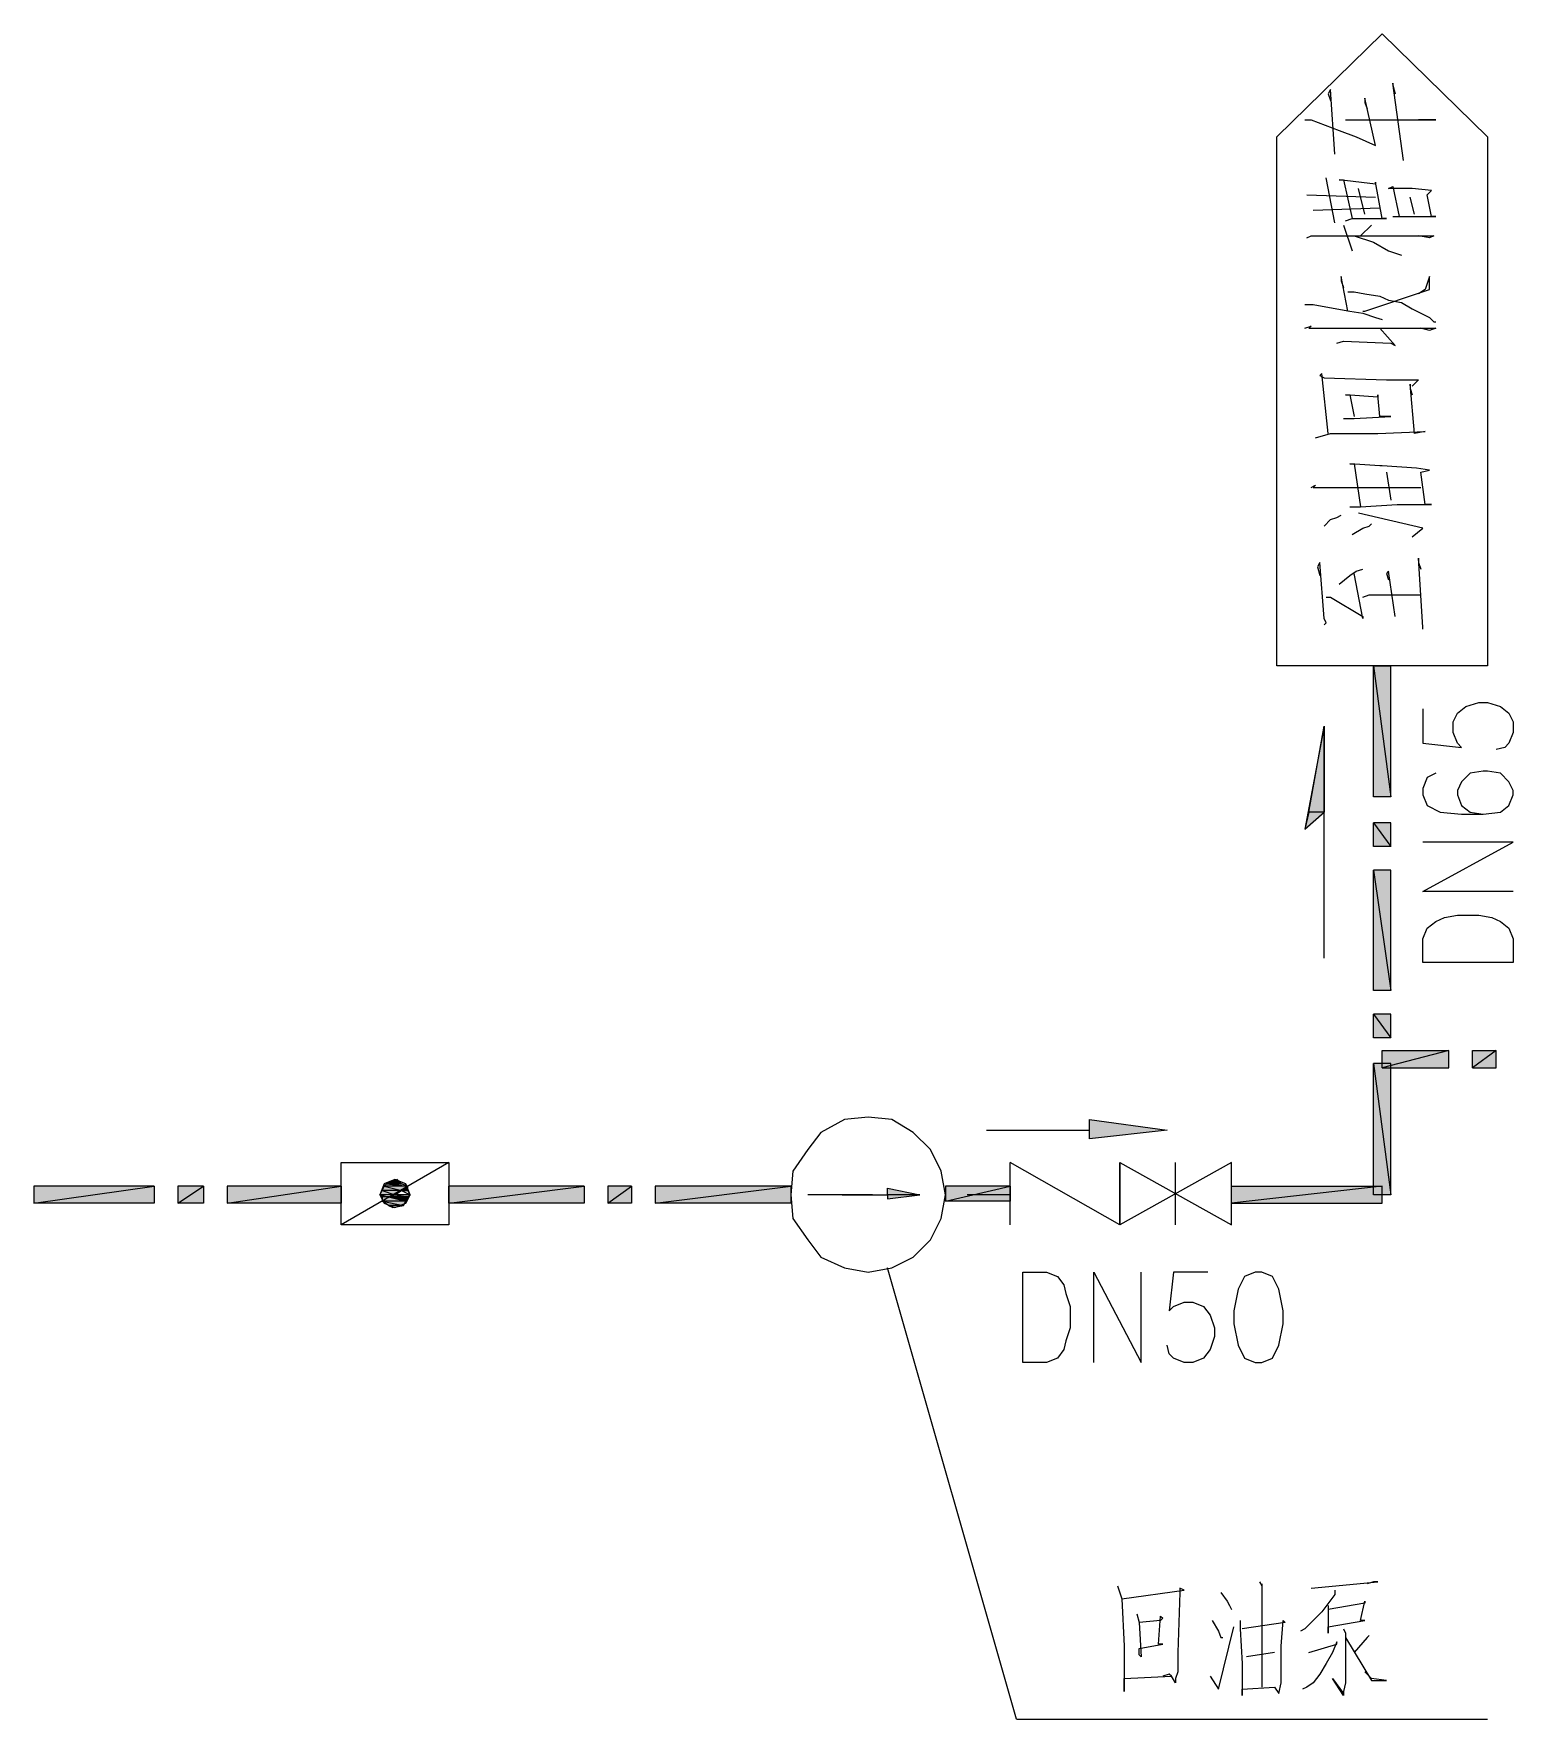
# Model space of a CAD drawing. Extents: x 2439 to 2860, y 496 to 788.
# Drawn here: x 2760.4 to 2808.4, y 684.6 to 739.3 of the extents above; entities that cross this region are included whole.
import ezdxf

# ---------------------------------------------------------------- set-up
doc = ezdxf.new("R2010")
doc.units = 0
doc.header["$LTSCALE"] = 15
doc.header["$MEASUREMENT"] = 0
doc.layers.get('0').update_dxf_attribs({"linetype": 'CONTINUOUS'})

msp = doc.modelspace()

# ---------------------------------------------------------------- hatches: boundary and pattern name
h = msp.add_hatch(color=0)
edge = h.paths.add_edge_path(flags=0)
edge.add_spline(control_points=[(2803.903, 714.533), (2803.903, 714.533), (2804.462, 714.533), (2804.462, 714.533), (2804.462, 714.533), (2803.903, 718.794), (2803.903, 718.794), (2803.903, 718.794), (2803.903, 714.533), (2803.903, 714.533)], knot_values=[0, 0, 0, 0, 1, 1, 1, 2, 2, 2, 3, 3, 3, 3], degree=3, periodic=0)
edge = h.paths.add_edge_path(flags=0)
edge.add_spline(control_points=[(2804.462, 714.533), (2804.462, 714.533), (2803.903, 718.794), (2803.903, 718.794), (2803.903, 718.794), (2804.462, 718.794), (2804.462, 718.794), (2804.462, 718.794), (2804.462, 714.533), (2804.462, 714.533)], knot_values=[0, 0, 0, 0, 1, 1, 1, 2, 2, 2, 3, 3, 3, 3], degree=3, periodic=0)
h = msp.add_hatch(color=0)
edge = h.paths.add_edge_path(flags=0)
edge.add_spline(control_points=[(2802.297, 716.838), (2802.297, 716.838), (2801.808, 714.044), (2801.808, 714.044), (2801.808, 714.044), (2802.297, 714.044), (2802.297, 714.044), (2802.297, 714.044), (2802.297, 716.838), (2802.297, 716.838)], knot_values=[0, 0, 0, 0, 1, 1, 1, 2, 2, 2, 3, 3, 3, 3], degree=3, periodic=0)
edge = h.paths.add_edge_path(flags=0)
edge.add_spline(control_points=[(2801.808, 714.044), (2801.808, 714.044), (2802.297, 714.044), (2802.297, 714.044), (2802.297, 714.044), (2801.668, 713.485), (2801.668, 713.485), (2801.668, 713.485), (2801.808, 714.044), (2801.808, 714.044)], knot_values=[0, 0, 0, 0, 1, 1, 1, 2, 2, 2, 3, 3, 3, 3], degree=3, periodic=0)
h = msp.add_hatch(color=0)
edge = h.paths.add_edge_path(flags=0)
edge.add_spline(control_points=[(2803.903, 712.926), (2803.903, 712.926), (2804.462, 712.926), (2804.462, 712.926), (2804.462, 712.926), (2803.903, 713.695), (2803.903, 713.695), (2803.903, 713.695), (2803.903, 712.926), (2803.903, 712.926)], knot_values=[0, 0, 0, 0, 1, 1, 1, 2, 2, 2, 3, 3, 3, 3], degree=3, periodic=0)
edge = h.paths.add_edge_path(flags=0)
edge.add_spline(control_points=[(2804.462, 712.926), (2804.462, 712.926), (2803.903, 713.695), (2803.903, 713.695), (2803.903, 713.695), (2804.462, 713.695), (2804.462, 713.695), (2804.462, 713.695), (2804.462, 712.926), (2804.462, 712.926)], knot_values=[0, 0, 0, 0, 1, 1, 1, 2, 2, 2, 3, 3, 3, 3], degree=3, periodic=0)
h = msp.add_hatch(color=0)
edge = h.paths.add_edge_path(flags=0)
edge.add_spline(control_points=[(2803.903, 708.247), (2803.903, 708.247), (2804.462, 708.247), (2804.462, 708.247), (2804.462, 708.247), (2803.903, 712.158), (2803.903, 712.158), (2803.903, 712.158), (2803.903, 708.247), (2803.903, 708.247)], knot_values=[0, 0, 0, 0, 1, 1, 1, 2, 2, 2, 3, 3, 3, 3], degree=3, periodic=0)
edge = h.paths.add_edge_path(flags=0)
edge.add_spline(control_points=[(2804.462, 708.247), (2804.462, 708.247), (2803.903, 712.158), (2803.903, 712.158), (2803.903, 712.158), (2804.462, 712.158), (2804.462, 712.158), (2804.462, 712.158), (2804.462, 708.247), (2804.462, 708.247)], knot_values=[0, 0, 0, 0, 1, 1, 1, 2, 2, 2, 3, 3, 3, 3], degree=3, periodic=0)
h = msp.add_hatch(color=0)
edge = h.paths.add_edge_path(flags=0)
edge.add_spline(control_points=[(2803.903, 706.71), (2803.903, 706.71), (2804.462, 706.71), (2804.462, 706.71), (2804.462, 706.71), (2803.903, 707.478), (2803.903, 707.478), (2803.903, 707.478), (2803.903, 706.71), (2803.903, 706.71)], knot_values=[0, 0, 0, 0, 1, 1, 1, 2, 2, 2, 3, 3, 3, 3], degree=3, periodic=0)
edge = h.paths.add_edge_path(flags=0)
edge.add_spline(control_points=[(2804.462, 706.71), (2804.462, 706.71), (2803.903, 707.478), (2803.903, 707.478), (2803.903, 707.478), (2804.462, 707.478), (2804.462, 707.478), (2804.462, 707.478), (2804.462, 706.71), (2804.462, 706.71)], knot_values=[0, 0, 0, 0, 1, 1, 1, 2, 2, 2, 3, 3, 3, 3], degree=3, periodic=0)
h = msp.add_hatch(color=0)
edge = h.paths.add_edge_path(flags=0)
edge.add_spline(control_points=[(2804.183, 706.291), (2804.183, 706.291), (2804.183, 705.732), (2804.183, 705.732), (2804.183, 705.732), (2806.348, 706.291), (2806.348, 706.291), (2806.348, 706.291), (2804.183, 706.291), (2804.183, 706.291)], knot_values=[0, 0, 0, 0, 1, 1, 1, 2, 2, 2, 3, 3, 3, 3], degree=3, periodic=0)
edge = h.paths.add_edge_path(flags=0)
edge.add_spline(control_points=[(2804.183, 705.732), (2804.183, 705.732), (2806.348, 706.291), (2806.348, 706.291), (2806.348, 706.291), (2806.348, 705.732), (2806.348, 705.732), (2806.348, 705.732), (2804.183, 705.732), (2804.183, 705.732)], knot_values=[0, 0, 0, 0, 1, 1, 1, 2, 2, 2, 3, 3, 3, 3], degree=3, periodic=0)
h = msp.add_hatch(color=0)
edge = h.paths.add_edge_path(flags=0)
edge.add_spline(control_points=[(2807.116, 706.291), (2807.116, 706.291), (2807.116, 705.732), (2807.116, 705.732), (2807.116, 705.732), (2807.885, 706.291), (2807.885, 706.291), (2807.885, 706.291), (2807.116, 706.291), (2807.116, 706.291)], knot_values=[0, 0, 0, 0, 1, 1, 1, 2, 2, 2, 3, 3, 3, 3], degree=3, periodic=0)
edge = h.paths.add_edge_path(flags=0)
edge.add_spline(control_points=[(2807.116, 705.732), (2807.116, 705.732), (2807.885, 706.291), (2807.885, 706.291), (2807.885, 706.291), (2807.885, 705.732), (2807.885, 705.732), (2807.885, 705.732), (2807.116, 705.732), (2807.116, 705.732)], knot_values=[0, 0, 0, 0, 1, 1, 1, 2, 2, 2, 3, 3, 3, 3], degree=3, periodic=0)
h = msp.add_hatch(color=0)
edge = h.paths.add_edge_path(flags=0)
edge.add_spline(control_points=[(2803.903, 701.611), (2803.903, 701.611), (2804.462, 701.611), (2804.462, 701.611), (2804.462, 701.611), (2803.903, 705.872), (2803.903, 705.872), (2803.903, 705.872), (2803.903, 701.611), (2803.903, 701.611)], knot_values=[0, 0, 0, 0, 1, 1, 1, 2, 2, 2, 3, 3, 3, 3], degree=3, periodic=0)
edge = h.paths.add_edge_path(flags=0)
edge.add_spline(control_points=[(2804.462, 701.611), (2804.462, 701.611), (2803.903, 705.872), (2803.903, 705.872), (2803.903, 705.872), (2804.462, 705.872), (2804.462, 705.872), (2804.462, 705.872), (2804.462, 701.611), (2804.462, 701.611)], knot_values=[0, 0, 0, 0, 1, 1, 1, 2, 2, 2, 3, 3, 3, 3], degree=3, periodic=0)
h = msp.add_hatch(color=0)
h.dxf.hatch_style = 2
h.paths.add_polyline_path([(2794.683, 704.056), (2797.198, 703.706), (2794.683, 703.427)])
h = msp.add_hatch(color=0)
h.dxf.hatch_style = 2
h.paths.add_polyline_path([(2772.191, 702.1), (2771.842, 701.96), (2772.331, 701.96)])
h = msp.add_hatch(color=0)
edge = h.paths.add_edge_path(flags=0)
edge.add_spline(control_points=[(2764.298, 701.331), (2764.298, 701.331), (2764.298, 701.89), (2764.298, 701.89), (2764.298, 701.89), (2760.387, 701.331), (2760.387, 701.331), (2760.387, 701.331), (2764.298, 701.331), (2764.298, 701.331)], knot_values=[0, 0, 0, 0, 1, 1, 1, 2, 2, 2, 3, 3, 3, 3], degree=3, periodic=0)
edge = h.paths.add_edge_path(flags=0)
edge.add_spline(control_points=[(2764.298, 701.89), (2764.298, 701.89), (2760.387, 701.331), (2760.387, 701.331), (2760.387, 701.331), (2760.387, 701.89), (2760.387, 701.89), (2760.387, 701.89), (2764.298, 701.89), (2764.298, 701.89)], knot_values=[0, 0, 0, 0, 1, 1, 1, 2, 2, 2, 3, 3, 3, 3], degree=3, periodic=0)
h = msp.add_hatch(color=0)
edge = h.paths.add_edge_path(flags=0)
edge.add_spline(control_points=[(2765.905, 701.331), (2765.905, 701.331), (2765.905, 701.89), (2765.905, 701.89), (2765.905, 701.89), (2765.067, 701.331), (2765.067, 701.331), (2765.067, 701.331), (2765.905, 701.331), (2765.905, 701.331)], knot_values=[0, 0, 0, 0, 1, 1, 1, 2, 2, 2, 3, 3, 3, 3], degree=3, periodic=0)
edge = h.paths.add_edge_path(flags=0)
edge.add_spline(control_points=[(2765.905, 701.89), (2765.905, 701.89), (2765.067, 701.331), (2765.067, 701.331), (2765.067, 701.331), (2765.067, 701.89), (2765.067, 701.89), (2765.067, 701.89), (2765.905, 701.89), (2765.905, 701.89)], knot_values=[0, 0, 0, 0, 1, 1, 1, 2, 2, 2, 3, 3, 3, 3], degree=3, periodic=0)
h = msp.add_hatch(color=0)
edge = h.paths.add_edge_path(flags=0)
edge.add_spline(control_points=[(2770.375, 701.331), (2770.375, 701.331), (2770.375, 701.89), (2770.375, 701.89), (2770.375, 701.89), (2766.673, 701.331), (2766.673, 701.331), (2766.673, 701.331), (2770.375, 701.331), (2770.375, 701.331)], knot_values=[0, 0, 0, 0, 1, 1, 1, 2, 2, 2, 3, 3, 3, 3], degree=3, periodic=0)
edge = h.paths.add_edge_path(flags=0)
edge.add_spline(control_points=[(2770.375, 701.89), (2770.375, 701.89), (2766.673, 701.331), (2766.673, 701.331), (2766.673, 701.331), (2766.673, 701.89), (2766.673, 701.89), (2766.673, 701.89), (2770.375, 701.89), (2770.375, 701.89)], knot_values=[0, 0, 0, 0, 1, 1, 1, 2, 2, 2, 3, 3, 3, 3], degree=3, periodic=0)
h = msp.add_hatch(color=0)
edge = h.paths.add_edge_path(flags=0)
edge.add_spline(control_points=[(2771.632, 701.611), (2771.632, 701.611), (2772.121, 701.611), (2772.121, 701.611), (2772.121, 701.611), (2771.702, 701.75), (2771.702, 701.75), (2771.702, 701.75), (2771.632, 701.611), (2771.632, 701.611)], knot_values=[0, 0, 0, 0, 1, 1, 1, 2, 2, 2, 3, 3, 3, 3], degree=3, periodic=0)
edge = h.paths.add_edge_path(flags=0)
edge.add_spline(control_points=[(2772.121, 701.611), (2772.121, 701.611), (2771.702, 701.75), (2771.702, 701.75), (2771.702, 701.75), (2772.331, 701.75), (2772.331, 701.75), (2772.331, 701.75), (2772.121, 701.611), (2772.121, 701.611)], knot_values=[0, 0, 0, 0, 1, 1, 1, 2, 2, 2, 3, 3, 3, 3], degree=3, periodic=0)
h = msp.add_hatch(color=0)
edge = h.paths.add_edge_path(flags=0)
edge.add_spline(control_points=[(2771.702, 701.75), (2771.702, 701.75), (2772.331, 701.75), (2772.331, 701.75), (2772.331, 701.75), (2771.772, 701.89), (2771.772, 701.89), (2771.772, 701.89), (2771.702, 701.75), (2771.702, 701.75)], knot_values=[0, 0, 0, 0, 1, 1, 1, 2, 2, 2, 3, 3, 3, 3], degree=3, periodic=0)
edge = h.paths.add_edge_path(flags=0)
edge.add_spline(control_points=[(2772.331, 701.75), (2772.331, 701.75), (2771.772, 701.89), (2771.772, 701.89), (2771.772, 701.89), (2772.541, 701.89), (2772.541, 701.89), (2772.541, 701.89), (2772.331, 701.75), (2772.331, 701.75)], knot_values=[0, 0, 0, 0, 1, 1, 1, 2, 2, 2, 3, 3, 3, 3], degree=3, periodic=0)
h = msp.add_hatch(color=0)
edge = h.paths.add_edge_path(flags=0)
edge.add_spline(control_points=[(2771.702, 701.541), (2771.702, 701.541), (2771.912, 701.541), (2771.912, 701.541), (2771.912, 701.541), (2771.702, 701.401), (2771.702, 701.401), (2771.702, 701.401), (2771.702, 701.541), (2771.702, 701.541)], knot_values=[0, 0, 0, 0, 1, 1, 1, 2, 2, 2, 3, 3, 3, 3], degree=3, periodic=0)
edge = h.paths.add_edge_path(flags=0)
edge.add_spline(control_points=[(2771.912, 701.541), (2771.912, 701.541), (2771.702, 701.401), (2771.702, 701.401), (2771.702, 701.401), (2772.471, 701.401), (2772.471, 701.401), (2772.471, 701.401), (2771.912, 701.541), (2771.912, 701.541)], knot_values=[0, 0, 0, 0, 1, 1, 1, 2, 2, 2, 3, 3, 3, 3], degree=3, periodic=0)
h = msp.add_hatch(color=0)
edge = h.paths.add_edge_path(flags=0)
edge.add_spline(control_points=[(2771.772, 701.89), (2771.772, 701.89), (2772.541, 701.89), (2772.541, 701.89), (2772.541, 701.89), (2771.842, 701.96), (2771.842, 701.96), (2771.842, 701.96), (2771.772, 701.89), (2771.772, 701.89)], knot_values=[0, 0, 0, 0, 1, 1, 1, 2, 2, 2, 3, 3, 3, 3], degree=3, periodic=0)
edge = h.paths.add_edge_path(flags=0)
edge.add_spline(control_points=[(2772.541, 701.89), (2772.541, 701.89), (2771.842, 701.96), (2771.842, 701.96), (2771.842, 701.96), (2772.331, 701.96), (2772.331, 701.96), (2772.331, 701.96), (2772.541, 701.89), (2772.541, 701.89)], knot_values=[0, 0, 0, 0, 1, 1, 1, 2, 2, 2, 3, 3, 3, 3], degree=3, periodic=0)
h = msp.add_hatch(color=0)
edge = h.paths.add_edge_path(flags=0)
edge.add_spline(control_points=[(2771.912, 701.541), (2771.912, 701.541), (2772.541, 701.541), (2772.541, 701.541), (2772.541, 701.541), (2772.121, 701.611), (2772.121, 701.611), (2772.121, 701.611), (2771.912, 701.541), (2771.912, 701.541)], knot_values=[0, 0, 0, 0, 1, 1, 1, 2, 2, 2, 3, 3, 3, 3], degree=3, periodic=0)
edge = h.paths.add_edge_path(flags=0)
edge.add_spline(control_points=[(2772.541, 701.541), (2772.541, 701.541), (2772.121, 701.611), (2772.121, 701.611), (2772.121, 701.611), (2772.61, 701.611), (2772.61, 701.611), (2772.61, 701.611), (2772.541, 701.541), (2772.541, 701.541)], knot_values=[0, 0, 0, 0, 1, 1, 1, 2, 2, 2, 3, 3, 3, 3], degree=3, periodic=0)
h = msp.add_hatch(color=0)
h.dxf.hatch_style = 2
h.paths.add_polyline_path([(2771.912, 701.541), (2772.541, 701.541), (2772.471, 701.401)])
h = msp.add_hatch(color=0)
h.dxf.hatch_style = 2
h.paths.add_polyline_path([(2772.541, 701.89), (2772.331, 701.75), (2772.541, 701.75)])
h = msp.add_hatch(color=0)
edge = h.paths.add_edge_path(flags=0)
edge.add_spline(control_points=[(2778.268, 701.331), (2778.268, 701.331), (2778.268, 701.89), (2778.268, 701.89), (2778.268, 701.89), (2773.868, 701.331), (2773.868, 701.331), (2773.868, 701.331), (2778.268, 701.331), (2778.268, 701.331)], knot_values=[0, 0, 0, 0, 1, 1, 1, 2, 2, 2, 3, 3, 3, 3], degree=3, periodic=0)
edge = h.paths.add_edge_path(flags=0)
edge.add_spline(control_points=[(2778.268, 701.89), (2778.268, 701.89), (2773.868, 701.331), (2773.868, 701.331), (2773.868, 701.331), (2773.868, 701.89), (2773.868, 701.89), (2773.868, 701.89), (2778.268, 701.89), (2778.268, 701.89)], knot_values=[0, 0, 0, 0, 1, 1, 1, 2, 2, 2, 3, 3, 3, 3], degree=3, periodic=0)
h = msp.add_hatch(color=0)
edge = h.paths.add_edge_path(flags=0)
edge.add_spline(control_points=[(2779.805, 701.331), (2779.805, 701.331), (2779.805, 701.89), (2779.805, 701.89), (2779.805, 701.89), (2779.037, 701.331), (2779.037, 701.331), (2779.037, 701.331), (2779.805, 701.331), (2779.805, 701.331)], knot_values=[0, 0, 0, 0, 1, 1, 1, 2, 2, 2, 3, 3, 3, 3], degree=3, periodic=0)
edge = h.paths.add_edge_path(flags=0)
edge.add_spline(control_points=[(2779.805, 701.89), (2779.805, 701.89), (2779.037, 701.331), (2779.037, 701.331), (2779.037, 701.331), (2779.037, 701.89), (2779.037, 701.89), (2779.037, 701.89), (2779.805, 701.89), (2779.805, 701.89)], knot_values=[0, 0, 0, 0, 1, 1, 1, 2, 2, 2, 3, 3, 3, 3], degree=3, periodic=0)
h = msp.add_hatch(color=0)
edge = h.paths.add_edge_path(flags=0)
edge.add_spline(control_points=[(2784.974, 701.331), (2784.974, 701.331), (2784.974, 701.89), (2784.974, 701.89), (2784.974, 701.89), (2780.573, 701.331), (2780.573, 701.331), (2780.573, 701.331), (2784.974, 701.331), (2784.974, 701.331)], knot_values=[0, 0, 0, 0, 1, 1, 1, 2, 2, 2, 3, 3, 3, 3], degree=3, periodic=0)
edge = h.paths.add_edge_path(flags=0)
edge.add_spline(control_points=[(2784.974, 701.89), (2784.974, 701.89), (2780.573, 701.331), (2780.573, 701.331), (2780.573, 701.331), (2780.573, 701.89), (2780.573, 701.89), (2780.573, 701.89), (2784.974, 701.89), (2784.974, 701.89)], knot_values=[0, 0, 0, 0, 1, 1, 1, 2, 2, 2, 3, 3, 3, 3], degree=3, periodic=0)
h = msp.add_hatch(color=0)
edge = h.paths.add_edge_path(flags=0)
edge.add_spline(control_points=[(2788.117, 701.82), (2788.117, 701.82), (2788.117, 701.611), (2788.117, 701.611), (2788.117, 701.611), (2789.165, 701.611), (2789.165, 701.611), (2789.165, 701.611), (2788.117, 701.82), (2788.117, 701.82)], knot_values=[0, 0, 0, 0, 1, 1, 1, 2, 2, 2, 3, 3, 3, 3], degree=3, periodic=0)
edge = h.paths.add_edge_path(flags=0)
edge.add_spline(control_points=[(2788.117, 701.611), (2788.117, 701.611), (2789.165, 701.611), (2789.165, 701.611), (2789.165, 701.611), (2788.117, 701.471), (2788.117, 701.471), (2788.117, 701.471), (2788.117, 701.611), (2788.117, 701.611)], knot_values=[0, 0, 0, 0, 1, 1, 1, 2, 2, 2, 3, 3, 3, 3], degree=3, periodic=0)
h = msp.add_hatch(color=0)
edge = h.paths.add_edge_path(flags=0)
edge.add_spline(control_points=[(2792.099, 701.401), (2792.099, 701.401), (2792.099, 701.89), (2792.099, 701.89), (2792.099, 701.89), (2790.003, 701.401), (2790.003, 701.401), (2790.003, 701.401), (2792.099, 701.401), (2792.099, 701.401)], knot_values=[0, 0, 0, 0, 1, 1, 1, 2, 2, 2, 3, 3, 3, 3], degree=3, periodic=0)
edge = h.paths.add_edge_path(flags=0)
edge.add_spline(control_points=[(2792.099, 701.89), (2792.099, 701.89), (2790.003, 701.401), (2790.003, 701.401), (2790.003, 701.401), (2790.003, 701.89), (2790.003, 701.89), (2790.003, 701.89), (2792.099, 701.89), (2792.099, 701.89)], knot_values=[0, 0, 0, 0, 1, 1, 1, 2, 2, 2, 3, 3, 3, 3], degree=3, periodic=0)
h = msp.add_hatch(color=0)
edge = h.paths.add_edge_path(flags=0)
edge.add_spline(control_points=[(2799.293, 701.89), (2799.293, 701.89), (2799.293, 701.331), (2799.293, 701.331), (2799.293, 701.331), (2804.183, 701.89), (2804.183, 701.89), (2804.183, 701.89), (2799.293, 701.89), (2799.293, 701.89)], knot_values=[0, 0, 0, 0, 1, 1, 1, 2, 2, 2, 3, 3, 3, 3], degree=3, periodic=0)
edge = h.paths.add_edge_path(flags=0)
edge.add_spline(control_points=[(2799.293, 701.331), (2799.293, 701.331), (2804.183, 701.89), (2804.183, 701.89), (2804.183, 701.89), (2804.183, 701.331), (2804.183, 701.331), (2804.183, 701.331), (2799.293, 701.331), (2799.293, 701.331)], knot_values=[0, 0, 0, 0, 1, 1, 1, 2, 2, 2, 3, 3, 3, 3], degree=3, periodic=0)
h = msp.add_hatch(color=0)
edge = h.paths.add_edge_path(flags=0)
edge.add_spline(control_points=[(2772.052, 701.192), (2772.052, 701.192), (2771.912, 701.262), (2771.912, 701.262), (2771.912, 701.262), (2772.401, 701.262), (2772.401, 701.262), (2772.401, 701.262), (2772.052, 701.192), (2772.052, 701.192)], knot_values=[0, 0, 0, 0, 1, 1, 1, 2, 2, 2, 3, 3, 3, 3], degree=3, periodic=0)
edge = h.paths.add_edge_path(flags=0)
edge.add_spline(control_points=[(2771.912, 701.262), (2771.912, 701.262), (2772.401, 701.262), (2772.401, 701.262), (2772.401, 701.262), (2771.702, 701.401), (2771.702, 701.401), (2771.702, 701.401), (2771.912, 701.262), (2771.912, 701.262)], knot_values=[0, 0, 0, 0, 1, 1, 1, 2, 2, 2, 3, 3, 3, 3], degree=3, periodic=0)
edge = h.paths.add_edge_path(flags=0)
edge.add_spline(control_points=[(2772.401, 701.262), (2772.401, 701.262), (2771.702, 701.401), (2771.702, 701.401), (2771.702, 701.401), (2772.471, 701.401), (2772.471, 701.401), (2772.471, 701.401), (2772.401, 701.262), (2772.401, 701.262)], knot_values=[0, 0, 0, 0, 1, 1, 1, 2, 2, 2, 3, 3, 3, 3], degree=3, periodic=0)

# ---------------------------------------------------------------- linework, layer by layer
at = {"color": 0, "lineweight": 5}
for points in [[(2800.76, 718.794), (2800.76, 735.977), (2804.183, 739.33), (2807.605, 735.977), (2807.605, 718.794), (2800.76, 718.794)], [(2804.881, 735.209), (2804.532, 737.723), (2804.532, 737.653), (2804.602, 737.374)], [(2801.668, 736.536), (2801.878, 736.536), (2802.786, 736.187), (2803.344, 735.977), (2803.973, 735.698), (2803.624, 737.234), (2803.624, 737.095), (2803.694, 736.885)], [(2802.646, 735.418), (2802.506, 737.514), (2802.436, 737.374), (2802.506, 737.164)], [(2802.995, 736.536), (2803.135, 736.536), (2805.929, 736.536), (2805.649, 736.536), (2805.37, 736.536)], [(2802.646, 733.183), (2802.366, 734.65)], [(2802.995, 733.253), (2803.205, 733.323), (2804.322, 733.323), (2804.183, 733.323), (2803.973, 734.51), (2803.973, 734.44), (2802.786, 734.58), (2802.925, 734.58), (2803.205, 733.323)], [(2804.532, 733.393), (2805.929, 733.393), (2805.789, 733.393), (2805.649, 734.091), (2805.789, 734.231), (2805.16, 734.301), (2804.392, 734.301), (2804.532, 734.37), (2804.741, 733.393)], [(2801.738, 734.091), (2803.973, 734.021)], [(2803.624, 733.462), (2803.414, 734.301)], [(2805.23, 733.462), (2805.091, 734.021)], [(2801.947, 733.602), (2804.113, 733.672)], [(2801.738, 732.694), (2801.878, 732.764), (2805.859, 732.764), (2805.719, 732.694), (2805.37, 732.764)], [(2802.925, 733.113), (2803.205, 732.275)], [(2803.275, 732.764), (2803.903, 732.554), (2804.392, 732.275), (2804.811, 732.135)], [(2803.484, 732.764), (2803.833, 733.113)], [(2803.065, 730.319), (2802.855, 731.437), (2802.855, 731.297), (2802.925, 731.087)], [(2803.554, 730.319), (2803.624, 730.319), (2805.719, 731.018), (2805.719, 731.437), (2805.58, 731.018), (2805.37, 730.878)], [(2803.065, 730.948), (2803.275, 730.948), (2803.624, 730.878), (2804.113, 730.808), (2804.392, 730.668), (2804.811, 730.599), (2805.16, 730.389), (2805.44, 730.249), (2805.719, 730.11), (2805.859, 729.97), (2805.929, 729.97)], [(2801.668, 730.529), (2801.947, 730.529), (2802.716, 730.389), (2803.135, 730.319), (2803.554, 730.249), (2803.973, 730.11), (2804.183, 730.04)], [(2801.668, 729.76), (2801.878, 729.83), (2801.808, 729.76), (2805.929, 729.76), (2805.719, 729.69), (2805.44, 729.76)], [(2802.716, 729.271), (2802.925, 729.341), (2804.462, 729.271), (2804.602, 729.202), (2804.113, 729.76)], [(2802.017, 726.198), (2802.506, 726.338), (2804.043, 726.338), (2805.58, 726.408), (2805.23, 726.338), (2805.091, 727.944), (2805.091, 727.805), (2805.16, 727.595)], [(2802.436, 726.338), (2802.227, 728.293), (2802.157, 728.224), (2802.297, 728.154), (2804.322, 728.084), (2804.672, 728.084), (2804.951, 728.084), (2805.23, 728.084), (2805.37, 728.084), (2805.16, 727.874)], [(2802.925, 726.827), (2803.275, 726.827), (2804.462, 726.896), (2804.392, 726.896), (2804.113, 726.896), (2804.043, 727.595), (2804.043, 727.525), (2802.995, 727.595), (2803.065, 727.595), (2803.135, 727.595), (2803.275, 726.896)], [(2803.135, 723.963), (2803.484, 723.963), (2804.672, 724.033), (2805.44, 724.033), (2805.789, 724.033), (2805.58, 724.033), (2805.44, 725.08), (2805.719, 725.15), (2805.3, 725.22), (2804.183, 725.29), (2804.113, 725.29), (2803.135, 725.36), (2803.275, 725.36), (2803.484, 723.963)], [(2804.322, 725.08), (2804.462, 724.172)], [(2801.878, 724.591), (2802.017, 724.661), (2801.947, 724.591), (2805.44, 724.591)], [(2802.297, 723.334), (2802.506, 723.544), (2802.716, 723.614), (2802.855, 723.683)], [(2805.16, 722.985), (2805.51, 723.264), (2803.414, 723.753)], [(2803.205, 723.055), (2803.554, 723.264), (2803.763, 723.334), (2803.833, 723.404)], [(2802.297, 720.121), (2802.366, 720.191), (2802.297, 720.331), (2802.157, 722.147), (2802.087, 722.007), (2802.157, 721.728)], [(2802.366, 721.029), (2802.506, 721.029), (2803.554, 720.4), (2803.554, 720.331), (2803.275, 721.797)], [(2802.786, 721.448), (2803.135, 721.728), (2803.344, 721.867), (2803.554, 721.937)], [(2804.602, 720.4), (2804.392, 721.867), (2804.322, 721.797), (2804.392, 721.588)], [(2805.51, 719.981), (2805.51, 720.051), (2805.37, 722.286), (2805.37, 722.147), (2805.44, 721.937)], [(2803.554, 721.029), (2803.763, 721.099), (2805.44, 721.099)], [(2803.903, 718.794), (2804.462, 718.794)], [(2805.51, 717.397), (2805.51, 716.279), (2806.767, 716.14), (2806.627, 716.279), (2806.488, 716.629), (2806.488, 716.978), (2806.627, 717.257), (2806.907, 717.467), (2807.326, 717.606), (2807.605, 717.606), (2808.024, 717.467), (2808.304, 717.257), (2808.443, 716.978), (2808.443, 716.629), (2808.304, 716.279), (2808.164, 716.14), (2807.885, 716.07)], [(2802.297, 716.838), (2801.668, 713.485)], [(2802.297, 709.294), (2802.297, 716.838)], [(2805.929, 715.301), (2805.649, 715.162), (2805.51, 714.812), (2805.51, 714.603), (2805.649, 714.254), (2806.069, 714.044), (2806.767, 713.974), (2807.466, 713.974), (2808.024, 714.044), (2808.304, 714.254), (2808.443, 714.603), (2808.443, 714.743), (2808.304, 715.022), (2808.024, 715.301), (2807.605, 715.371), (2807.466, 715.371), (2807.046, 715.301), (2806.767, 715.022), (2806.627, 714.743), (2806.627, 714.603), (2806.767, 714.254), (2807.046, 714.044), (2807.466, 713.974)], [(2808.443, 711.46), (2805.51, 711.46), (2808.443, 713.066), (2805.51, 713.066)], [(2808.443, 709.155), (2805.51, 709.155), (2805.51, 709.923), (2805.649, 710.272), (2805.929, 710.482), (2806.208, 710.621), (2806.627, 710.691), (2807.326, 710.691), (2807.745, 710.621), (2808.024, 710.482), (2808.304, 710.272), (2808.443, 709.923), (2808.443, 709.155)], [(2790.003, 701.611), (2789.863, 702.379), (2789.514, 703.078), (2788.955, 703.636), (2788.257, 704.056), (2787.488, 704.125), (2786.72, 704.056), (2785.952, 703.636), (2785.533, 703.078), (2785.044, 702.379), (2784.974, 701.611), (2785.044, 700.842), (2785.533, 700.144), (2785.952, 699.585), (2786.72, 699.236), (2787.488, 699.096), (2788.257, 699.236), (2788.955, 699.585), (2789.514, 700.144), (2789.863, 700.842), (2790.003, 701.611)], [(2791.33, 703.706), (2794.683, 703.706)], [(2794.683, 704.056), (2797.198, 703.706), (2794.683, 703.427), (2794.683, 704.056)], [(2773.868, 702.659), (2770.375, 700.633), (2770.375, 702.659), (2773.868, 702.659), (2773.868, 700.633), (2770.375, 700.633)], [(2792.099, 700.633), (2792.099, 702.659)], [(2795.661, 702.659), (2799.293, 700.633), (2799.293, 702.659), (2795.661, 700.633), (2795.661, 702.659), (2795.661, 700.633), (2792.099, 702.659)], [(2797.477, 700.633), (2797.477, 702.659)], [(2772.61, 701.611), (2772.471, 701.96), (2772.121, 702.1), (2771.772, 701.96), (2771.632, 701.611), (2771.772, 701.331), (2772.121, 701.192), (2772.471, 701.331), (2772.61, 701.611)], [(2772.191, 702.1), (2771.842, 701.96), (2772.331, 701.96), (2772.191, 702.1)], [(2771.912, 701.541), (2772.541, 701.541), (2772.471, 701.401), (2771.912, 701.541)], [(2772.541, 701.89), (2772.331, 701.75), (2772.541, 701.75), (2772.541, 701.89)], [(2773.868, 701.331), (2773.868, 701.89)], [(2787.628, 701.611), (2785.533, 701.611)], [(2786.65, 701.611), (2788.117, 701.611)], [(2792.099, 701.611), (2790.702, 701.611)], [(2792.308, 684.567), (2788.117, 699.236)], [(2792.518, 696.162), (2792.518, 699.096), (2793.286, 699.096), (2793.635, 698.956), (2793.845, 698.677), (2793.915, 698.398), (2794.054, 697.979), (2794.054, 697.28), (2793.915, 696.861), (2793.845, 696.582), (2793.635, 696.302), (2793.286, 696.162), (2792.518, 696.162)], [(2794.823, 696.162), (2794.823, 699.096), (2796.359, 696.162), (2796.359, 699.096)], [(2798.525, 699.096), (2797.407, 699.096), (2797.267, 697.839), (2797.407, 697.979), (2797.756, 698.118), (2798.036, 698.118), (2798.385, 697.979), (2798.595, 697.699), (2798.734, 697.28), (2798.734, 697.001), (2798.595, 696.582), (2798.385, 696.302), (2798.036, 696.162), (2797.756, 696.162), (2797.407, 696.302), (2797.267, 696.442), (2797.198, 696.721)], [(2800.061, 699.096), (2799.712, 698.956), (2799.503, 698.537), (2799.363, 697.839), (2799.363, 697.42), (2799.503, 696.721), (2799.712, 696.302), (2800.061, 696.162), (2800.271, 696.162), (2800.62, 696.302), (2800.83, 696.721), (2800.969, 697.42), (2800.969, 697.839), (2800.83, 698.537), (2800.62, 698.956), (2800.271, 699.096), (2800.061, 699.096)], [(2800.201, 689.038), (2800.271, 688.898), (2800.271, 688.968), (2800.271, 685.615)], [(2801.878, 688.828), (2804.043, 689.038), (2803.903, 689.038), (2803.694, 688.968)], [(2795.591, 688.898), (2795.731, 688.479), (2795.801, 686.942), (2795.801, 685.475), (2795.801, 685.895), (2797.337, 685.964), (2797.267, 686.034), (2797.058, 685.964)], [(2795.731, 688.479), (2797.756, 688.758), (2797.617, 688.828), (2797.617, 688.689), (2797.547, 686.733), (2797.547, 686.383), (2797.547, 686.104), (2797.477, 685.895), (2797.477, 685.755), (2797.337, 685.964)], [(2798.944, 688.689), (2799.153, 688.409), (2799.223, 688.269), (2799.293, 688.13)], [(2802.646, 688.758), (2802.646, 688.619), (2802.227, 688.06), (2801.878, 687.711), (2801.668, 687.501), (2801.528, 687.431)], [(2802.436, 688.269), (2802.436, 687.361), (2802.436, 687.571), (2803.624, 687.78), (2803.484, 687.78), (2803.624, 688.409), (2803.624, 688.339), (2802.436, 688.13)], [(2796.22, 687.99), (2796.29, 687.711), (2796.359, 686.593), (2796.29, 686.663), (2796.29, 686.872), (2797.058, 687.012), (2796.918, 687.012), (2796.988, 687.92), (2797.058, 687.85), (2796.988, 687.78), (2796.29, 687.711)], [(2798.595, 685.964), (2798.874, 685.545), (2799.363, 687.571)], [(2798.664, 687.78), (2798.874, 687.431), (2798.944, 687.222), (2799.014, 687.222)], [(2799.572, 687.78), (2799.572, 687.501), (2799.642, 686.383), (2799.642, 685.615), (2799.642, 685.336), (2799.642, 685.545), (2800.69, 685.615), (2800.83, 685.406), (2800.9, 685.755), (2800.9, 686.803), (2800.9, 686.942), (2800.969, 687.78), (2801.039, 687.711), (2799.642, 687.501)], [(2802.925, 687.501), (2802.995, 687.361), (2802.995, 685.755), (2802.925, 685.475), (2802.925, 685.336), (2802.576, 685.895), (2802.925, 685.406)], [(2803.763, 687.292), (2803.694, 687.222), (2803.275, 686.733)], [(2800.69, 686.733), (2799.782, 686.593)], [(2801.808, 686.733), (2802.716, 687.012), (2802.716, 687.082), (2802.576, 686.733), (2802.366, 686.383), (2802.157, 686.034), (2801.947, 685.755), (2801.738, 685.615), (2801.598, 685.545)], [(2802.995, 687.222), (2803.833, 685.825), (2804.322, 685.825), (2803.833, 685.895), (2803.624, 686.104)], [(2792.308, 684.567), (2807.605, 684.567)]]:
    msp.add_lwpolyline(points, dxfattribs=at)
for points in [[(2803.903, 714.533), (2803.903, 714.533), (2804.462, 714.533), (2804.462, 714.533), (2804.462, 714.533), (2803.903, 718.794), (2803.903, 718.794), (2803.903, 718.794), (2803.903, 714.533), (2803.903, 714.533)], [(2804.462, 714.533), (2804.462, 714.533), (2803.903, 718.794), (2803.903, 718.794), (2803.903, 718.794), (2804.462, 718.794), (2804.462, 718.794), (2804.462, 718.794), (2804.462, 714.533), (2804.462, 714.533)], [(2802.297, 716.838), (2802.297, 716.838), (2801.808, 714.044), (2801.808, 714.044), (2801.808, 714.044), (2802.297, 714.044), (2802.297, 714.044), (2802.297, 714.044), (2802.297, 716.838), (2802.297, 716.838)], [(2801.808, 714.044), (2801.808, 714.044), (2802.297, 714.044), (2802.297, 714.044), (2802.297, 714.044), (2801.668, 713.485), (2801.668, 713.485), (2801.668, 713.485), (2801.808, 714.044), (2801.808, 714.044)], [(2803.903, 712.926), (2803.903, 712.926), (2804.462, 712.926), (2804.462, 712.926), (2804.462, 712.926), (2803.903, 713.695), (2803.903, 713.695), (2803.903, 713.695), (2803.903, 712.926), (2803.903, 712.926)], [(2804.462, 712.926), (2804.462, 712.926), (2803.903, 713.695), (2803.903, 713.695), (2803.903, 713.695), (2804.462, 713.695), (2804.462, 713.695), (2804.462, 713.695), (2804.462, 712.926), (2804.462, 712.926)], [(2803.903, 708.247), (2803.903, 708.247), (2804.462, 708.247), (2804.462, 708.247), (2804.462, 708.247), (2803.903, 712.158), (2803.903, 712.158), (2803.903, 712.158), (2803.903, 708.247), (2803.903, 708.247)], [(2804.462, 708.247), (2804.462, 708.247), (2803.903, 712.158), (2803.903, 712.158), (2803.903, 712.158), (2804.462, 712.158), (2804.462, 712.158), (2804.462, 712.158), (2804.462, 708.247), (2804.462, 708.247)], [(2803.903, 706.71), (2803.903, 706.71), (2804.462, 706.71), (2804.462, 706.71), (2804.462, 706.71), (2803.903, 707.478), (2803.903, 707.478), (2803.903, 707.478), (2803.903, 706.71), (2803.903, 706.71)], [(2804.462, 706.71), (2804.462, 706.71), (2803.903, 707.478), (2803.903, 707.478), (2803.903, 707.478), (2804.462, 707.478), (2804.462, 707.478), (2804.462, 707.478), (2804.462, 706.71), (2804.462, 706.71)], [(2804.183, 706.291), (2804.183, 706.291), (2804.183, 705.732), (2804.183, 705.732), (2804.183, 705.732), (2806.348, 706.291), (2806.348, 706.291), (2806.348, 706.291), (2804.183, 706.291), (2804.183, 706.291)], [(2804.183, 705.732), (2804.183, 705.732), (2806.348, 706.291), (2806.348, 706.291), (2806.348, 706.291), (2806.348, 705.732), (2806.348, 705.732), (2806.348, 705.732), (2804.183, 705.732), (2804.183, 705.732)], [(2807.116, 706.291), (2807.116, 706.291), (2807.116, 705.732), (2807.116, 705.732), (2807.116, 705.732), (2807.885, 706.291), (2807.885, 706.291), (2807.885, 706.291), (2807.116, 706.291), (2807.116, 706.291)], [(2807.116, 705.732), (2807.116, 705.732), (2807.885, 706.291), (2807.885, 706.291), (2807.885, 706.291), (2807.885, 705.732), (2807.885, 705.732), (2807.885, 705.732), (2807.116, 705.732), (2807.116, 705.732)], [(2803.903, 701.611), (2803.903, 701.611), (2804.462, 701.611), (2804.462, 701.611), (2804.462, 701.611), (2803.903, 705.872), (2803.903, 705.872), (2803.903, 705.872), (2803.903, 701.611), (2803.903, 701.611)], [(2804.462, 701.611), (2804.462, 701.611), (2803.903, 705.872), (2803.903, 705.872), (2803.903, 705.872), (2804.462, 705.872), (2804.462, 705.872), (2804.462, 705.872), (2804.462, 701.611), (2804.462, 701.611)], [(2764.298, 701.331), (2764.298, 701.331), (2764.298, 701.89), (2764.298, 701.89), (2764.298, 701.89), (2760.387, 701.331), (2760.387, 701.331), (2760.387, 701.331), (2764.298, 701.331), (2764.298, 701.331)], [(2764.298, 701.89), (2764.298, 701.89), (2760.387, 701.331), (2760.387, 701.331), (2760.387, 701.331), (2760.387, 701.89), (2760.387, 701.89), (2760.387, 701.89), (2764.298, 701.89), (2764.298, 701.89)], [(2765.905, 701.331), (2765.905, 701.331), (2765.905, 701.89), (2765.905, 701.89), (2765.905, 701.89), (2765.067, 701.331), (2765.067, 701.331), (2765.067, 701.331), (2765.905, 701.331), (2765.905, 701.331)], [(2765.905, 701.89), (2765.905, 701.89), (2765.067, 701.331), (2765.067, 701.331), (2765.067, 701.331), (2765.067, 701.89), (2765.067, 701.89), (2765.067, 701.89), (2765.905, 701.89), (2765.905, 701.89)], [(2770.375, 701.331), (2770.375, 701.331), (2770.375, 701.89), (2770.375, 701.89), (2770.375, 701.89), (2766.673, 701.331), (2766.673, 701.331), (2766.673, 701.331), (2770.375, 701.331), (2770.375, 701.331)], [(2770.375, 701.89), (2770.375, 701.89), (2766.673, 701.331), (2766.673, 701.331), (2766.673, 701.331), (2766.673, 701.89), (2766.673, 701.89), (2766.673, 701.89), (2770.375, 701.89), (2770.375, 701.89)], [(2771.632, 701.611), (2771.632, 701.611), (2772.121, 701.611), (2772.121, 701.611), (2772.121, 701.611), (2771.702, 701.75), (2771.702, 701.75), (2771.702, 701.75), (2771.632, 701.611), (2771.632, 701.611)], [(2771.702, 701.541), (2771.702, 701.541), (2771.912, 701.541), (2771.912, 701.541), (2771.912, 701.541), (2771.632, 701.611), (2771.632, 701.611), (2771.632, 701.611), (2771.702, 701.541), (2771.702, 701.541)], [(2771.912, 701.541), (2771.912, 701.541), (2771.632, 701.611), (2771.632, 701.611), (2771.632, 701.611), (2772.121, 701.611), (2772.121, 701.611), (2772.121, 701.611), (2771.912, 701.541), (2771.912, 701.541)], [(2771.702, 701.75), (2771.702, 701.75), (2772.331, 701.75), (2772.331, 701.75), (2772.331, 701.75), (2771.772, 701.89), (2771.772, 701.89), (2771.772, 701.89), (2771.702, 701.75), (2771.702, 701.75)], [(2772.121, 701.611), (2772.121, 701.611), (2771.702, 701.75), (2771.702, 701.75), (2771.702, 701.75), (2772.331, 701.75), (2772.331, 701.75), (2772.331, 701.75), (2772.121, 701.611), (2772.121, 701.611)], [(2771.702, 701.541), (2771.702, 701.541), (2771.912, 701.541), (2771.912, 701.541), (2771.912, 701.541), (2771.702, 701.401), (2771.702, 701.401), (2771.702, 701.401), (2771.702, 701.541), (2771.702, 701.541)], [(2771.912, 701.541), (2771.912, 701.541), (2771.702, 701.401), (2771.702, 701.401), (2771.702, 701.401), (2772.471, 701.401), (2772.471, 701.401), (2772.471, 701.401), (2771.912, 701.541), (2771.912, 701.541)], [(2771.772, 701.89), (2771.772, 701.89), (2772.541, 701.89), (2772.541, 701.89), (2772.541, 701.89), (2771.842, 701.96), (2771.842, 701.96), (2771.842, 701.96), (2771.772, 701.89), (2771.772, 701.89)], [(2772.331, 701.75), (2772.331, 701.75), (2771.772, 701.89), (2771.772, 701.89), (2771.772, 701.89), (2772.541, 701.89), (2772.541, 701.89), (2772.541, 701.89), (2772.331, 701.75), (2772.331, 701.75)], [(2772.541, 701.89), (2772.541, 701.89), (2771.842, 701.96), (2771.842, 701.96), (2771.842, 701.96), (2772.331, 701.96), (2772.331, 701.96), (2772.331, 701.96), (2772.541, 701.89), (2772.541, 701.89)], [(2771.912, 701.541), (2771.912, 701.541), (2772.541, 701.541), (2772.541, 701.541), (2772.541, 701.541), (2772.121, 701.611), (2772.121, 701.611), (2772.121, 701.611), (2771.912, 701.541), (2771.912, 701.541)], [(2772.121, 701.611), (2772.121, 701.611), (2772.61, 701.611), (2772.61, 701.611), (2772.61, 701.611), (2772.331, 701.75), (2772.331, 701.75), (2772.331, 701.75), (2772.121, 701.611), (2772.121, 701.611)], [(2772.541, 701.541), (2772.541, 701.541), (2772.121, 701.611), (2772.121, 701.611), (2772.121, 701.611), (2772.61, 701.611), (2772.61, 701.611), (2772.61, 701.611), (2772.541, 701.541), (2772.541, 701.541)], [(2772.61, 701.611), (2772.61, 701.611), (2772.331, 701.75), (2772.331, 701.75), (2772.331, 701.75), (2772.541, 701.75), (2772.541, 701.75), (2772.541, 701.75), (2772.61, 701.611), (2772.61, 701.611)], [(2778.268, 701.331), (2778.268, 701.331), (2778.268, 701.89), (2778.268, 701.89), (2778.268, 701.89), (2773.868, 701.331), (2773.868, 701.331), (2773.868, 701.331), (2778.268, 701.331), (2778.268, 701.331)], [(2778.268, 701.89), (2778.268, 701.89), (2773.868, 701.331), (2773.868, 701.331), (2773.868, 701.331), (2773.868, 701.89), (2773.868, 701.89), (2773.868, 701.89), (2778.268, 701.89), (2778.268, 701.89)], [(2779.805, 701.331), (2779.805, 701.331), (2779.805, 701.89), (2779.805, 701.89), (2779.805, 701.89), (2779.037, 701.331), (2779.037, 701.331), (2779.037, 701.331), (2779.805, 701.331), (2779.805, 701.331)], [(2779.805, 701.89), (2779.805, 701.89), (2779.037, 701.331), (2779.037, 701.331), (2779.037, 701.331), (2779.037, 701.89), (2779.037, 701.89), (2779.037, 701.89), (2779.805, 701.89), (2779.805, 701.89)], [(2784.974, 701.331), (2784.974, 701.331), (2784.974, 701.89), (2784.974, 701.89), (2784.974, 701.89), (2780.573, 701.331), (2780.573, 701.331), (2780.573, 701.331), (2784.974, 701.331), (2784.974, 701.331)], [(2784.974, 701.89), (2784.974, 701.89), (2780.573, 701.331), (2780.573, 701.331), (2780.573, 701.331), (2780.573, 701.89), (2780.573, 701.89), (2780.573, 701.89), (2784.974, 701.89), (2784.974, 701.89)], [(2788.117, 701.82), (2788.117, 701.82), (2788.117, 701.611), (2788.117, 701.611), (2788.117, 701.611), (2789.165, 701.611), (2789.165, 701.611), (2789.165, 701.611), (2788.117, 701.82), (2788.117, 701.82)], [(2788.117, 701.611), (2788.117, 701.611), (2789.165, 701.611), (2789.165, 701.611), (2789.165, 701.611), (2788.117, 701.471), (2788.117, 701.471), (2788.117, 701.471), (2788.117, 701.611), (2788.117, 701.611)], [(2792.099, 701.401), (2792.099, 701.401), (2792.099, 701.89), (2792.099, 701.89), (2792.099, 701.89), (2790.003, 701.401), (2790.003, 701.401), (2790.003, 701.401), (2792.099, 701.401), (2792.099, 701.401)], [(2792.099, 701.89), (2792.099, 701.89), (2790.003, 701.401), (2790.003, 701.401), (2790.003, 701.401), (2790.003, 701.89), (2790.003, 701.89), (2790.003, 701.89), (2792.099, 701.89), (2792.099, 701.89)], [(2799.293, 701.89), (2799.293, 701.89), (2799.293, 701.331), (2799.293, 701.331), (2799.293, 701.331), (2804.183, 701.89), (2804.183, 701.89), (2804.183, 701.89), (2799.293, 701.89), (2799.293, 701.89)], [(2799.293, 701.331), (2799.293, 701.331), (2804.183, 701.89), (2804.183, 701.89), (2804.183, 701.89), (2804.183, 701.331), (2804.183, 701.331), (2804.183, 701.331), (2799.293, 701.331), (2799.293, 701.331)], [(2771.912, 701.262), (2771.912, 701.262), (2772.401, 701.262), (2772.401, 701.262), (2772.401, 701.262), (2771.702, 701.401), (2771.702, 701.401), (2771.702, 701.401), (2771.912, 701.262), (2771.912, 701.262)], [(2772.401, 701.262), (2772.401, 701.262), (2771.702, 701.401), (2771.702, 701.401), (2771.702, 701.401), (2772.471, 701.401), (2772.471, 701.401), (2772.471, 701.401), (2772.401, 701.262), (2772.401, 701.262)], [(2772.052, 701.192), (2772.052, 701.192), (2771.912, 701.262), (2771.912, 701.262), (2771.912, 701.262), (2772.401, 701.262), (2772.401, 701.262), (2772.401, 701.262), (2772.052, 701.192), (2772.052, 701.192)]]:
    msp.add_open_spline(points, degree=3, knots=[0, 0, 0, 0, 1, 1, 1, 2, 2, 2, 3, 3, 3, 3], dxfattribs=at)

doc.saveas('drawing.dxf')
